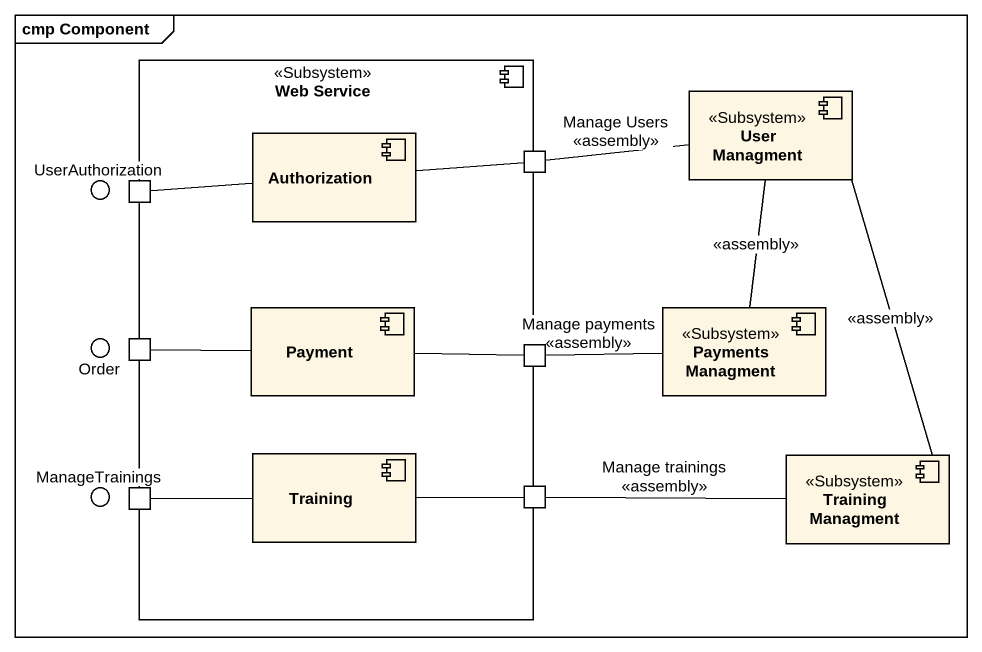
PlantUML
@startuml
mainframe cmp Component
component "Web Service" as Web_Service <<Subsystem>> {
  component Authorization
  port " " as port1
  port " " as port2
  port " " as port3
  component Payment
  port " " as port4
  port " " as port5
  component Training
  port " " as port6
}
component "User Managment" as User_Managment <<Subsystem>>
() UserAuthorization
() Order
component "Payments Managment" as Payments_Managment <<Subsystem>>
() ManageTrainings
component "Training Managment" as Training_Managment <<Subsystem>>
User_Managment -- Training_Managment : <<assembly>>
Authorization -right- port1
port1 -right- User_Managment : Manage Users\n<<assembly>>
port2 -right- Authorization
port3 -right- Payment
Payment -right- port4
port4 -right- Payments_Managment : Manage payments\n<<assembly>>
Payments_Managment -up- User_Managment : <<assembly>>
port5 -right- Training
Training -right- port6
port6 -right- Training_Managment : Manage trainings\n<<assembly>>
@enduml
